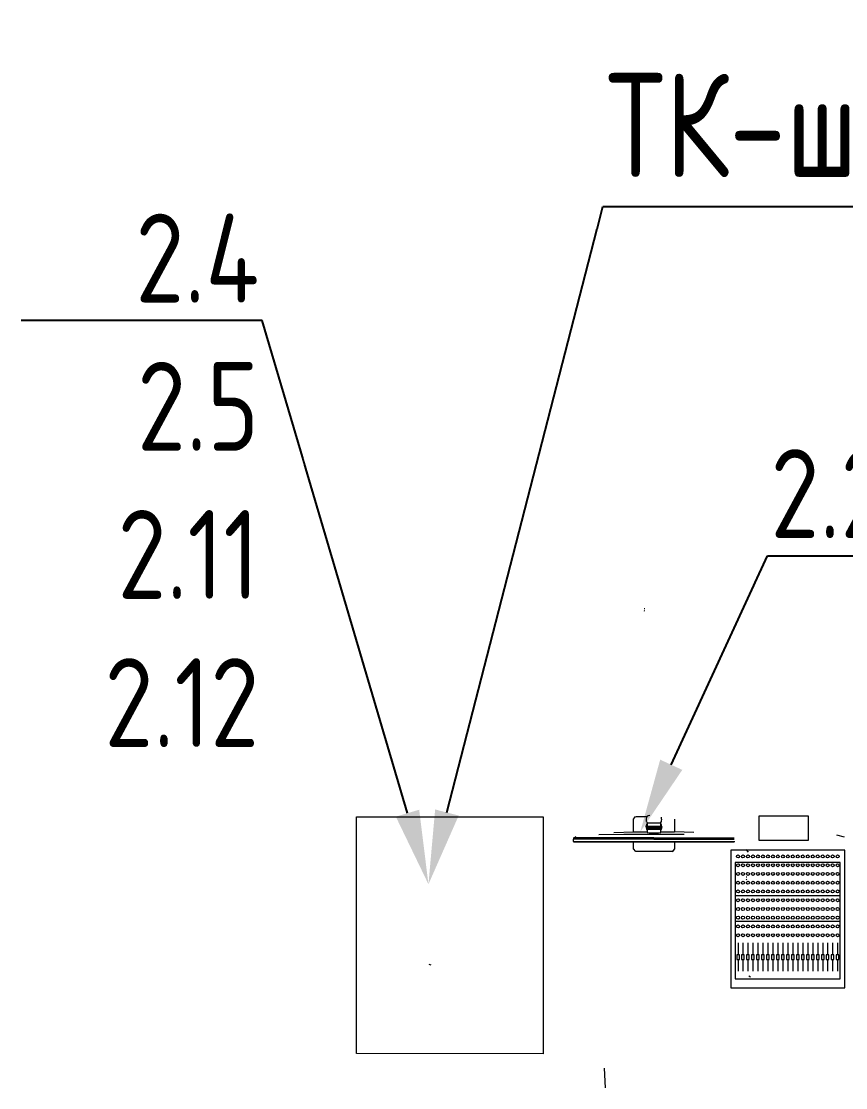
# Model space of a CAD drawing. Header units: millimetres. Extents: x 304092 to 9387535, y -16707 to 344175.
# Drawn here: x 339401 to 342184, y 321970 to 325569 of the extents above; entities that cross this region are included whole.
import ezdxf
from ezdxf import colors
from ezdxf.entities.mleader import LeaderData, LeaderLine
from ezdxf.math import Vec2, Vec3

# ---------------------------------------------------------------- set-up
doc = ezdxf.new("R2010")
doc.units = ezdxf.units.MM
doc.layers.add('ТХ_ОБЩЕЕ', color=7, linetype='Continuous', lineweight=0, true_color=0x7b7b7b)
doc.styles.get("Standard").update_dxf_attribs({"font": 'GOST.TTF'})

# ---------------------------------------------------------------- blocks, each defined once
blk = doc.blocks.new('table oborud')
at = {"lineweight": 9}
blk.add_lwpolyline([(743774.8, 690012.1), (743857.8, 690012.1), (743857.8, 689846.2), (743774.8, 689846.2)], close=True, dxfattribs=at)
at = {"layer": 'ТХ_ОБЩЕЕ'}
for points in [[(743357.7, 691126.8), (743354.9, 691120.5)], [(744548.6, 690397.6), (744550.6, 690400.4)], [(744558.4, 690400.4), (744558.4, 690398.2)], [(743701.2, 690093.1), (743307.7, 690093.1)], [(743307.7, 690093.1), (743307.7, 689738.8)], [(743501.4, 689738.8), (743501.4, 690093)], [(743588.2, 689738.8), (743588.2, 690093)], [(743701.2, 689738.8), (743701.2, 690093)], [(743373.3, 690083.4), (743333.3, 690083.4)], [(743373.3, 690066.6), (743333.3, 690066.6)], [(743389.1, 690087.9), (743373.3, 690087.9)], [(743373.3, 690087.9), (743373.3, 690078.9)], [(743373.3, 690078.9), (743389, 690078.9)], [(743389.1, 690071.1), (743373.3, 690071.1)], [(743373.3, 690071.1), (743373.3, 690062.1)], [(743373.3, 690062.1), (743389, 690062.1)], [(743389.1, 690078.9), (743389.1, 690087.9)], [(743429.1, 690083.4), (743389.1, 690083.4)], [(743389.1, 690062.1), (743389.1, 690071.1)], [(743429.1, 690066.6), (743389.1, 690066.6)], [(743642, 690053.4), (743644, 690056.2)], [(743651.8, 690056.2), (743651.8, 690054)], [(743735, 690048.4), (743744.7, 690056.4)], [(743317.9, 690047), (743315.2, 690040.7)], [(743373.3, 690049.8), (743333.3, 690049.8)], [(743373.3, 690033), (743333.3, 690033)], [(743389.1, 690054.3), (743373.3, 690054.3)], [(743373.3, 690054.3), (743373.3, 690045.3)], [(743373.3, 690045.3), (743389, 690045.3)], [(743389.1, 690037.5), (743373.3, 690037.5)], [(743373.3, 690037.5), (743373.3, 690028.5)], [(743373.3, 690028.5), (743389, 690028.5)], [(743389.1, 690020.7), (743373.3, 690020.7)], [(743373.3, 690020.7), (743373.3, 690011.7)], [(743389.1, 690045.3), (743389.1, 690054.3)], [(743429.1, 690049.8), (743389.1, 690049.8)], [(743389.1, 690028.5), (743389.1, 690037.5)], [(743429.1, 690033), (743389.1, 690033)], [(743389.1, 690011.6), (743389.1, 690020.6)], [(743373.3, 690016.2), (743333.3, 690016.2)], [(743373.3, 689999.3), (743333.3, 689999.3)], [(743373.3, 689982.5), (743333.3, 689982.5)], [(743373.3, 690011.6), (743389, 690011.6)], [(743389.1, 690003.9), (743373.3, 690003.9)], [(743373.3, 690003.9), (743373.3, 689994.9)], [(743373.3, 689994.8), (743389, 689994.8)], [(743389.1, 689987), (743373.3, 689987)], [(743373.3, 689987), (743373.3, 689978)], [(743429.1, 690016.2), (743389.1, 690016.2)], [(743389.1, 689994.8), (743389.1, 690003.8)], [(743429.1, 689999.3), (743389.1, 689999.3)], [(743389.1, 689978), (743389.1, 689987)], [(743429.1, 689982.5), (743389.1, 689982.5)], [(743373.3, 689965.7), (743333.3, 689965.7)], [(743373.3, 689948.9), (743333.3, 689948.9)], [(743373.3, 689978), (743389, 689978)], [(743389.1, 689970.2), (743373.3, 689970.2)], [(743373.3, 689970.2), (743373.3, 689961.2)], [(743373.3, 689961.2), (743389, 689961.2)], [(743389.1, 689953.4), (743373.3, 689953.4)], [(743373.3, 689953.4), (743373.3, 689944.4)], [(743389.1, 689961.2), (743389.1, 689970.2)], [(743429.1, 689965.7), (743389.1, 689965.7)], [(743389.1, 689944.4), (743389.1, 689953.4)], [(743429.1, 689948.9), (743389.1, 689948.9)], [(743373.3, 689932.1), (743333.3, 689932.1)], [(743373.3, 689915.2), (743333.3, 689915.2)], [(743373.3, 689944.4), (743389, 689944.4)], [(743389.1, 689936.6), (743373.3, 689936.6)], [(743373.3, 689936.6), (743373.3, 689927.6)], [(743373.3, 689927.5), (743389, 689927.5)], [(743389.1, 689919.8), (743373.3, 689919.8)], [(743373.3, 689919.8), (743373.3, 689910.8)], [(743373.3, 689910.7), (743389, 689910.7)], [(743389.1, 689927.5), (743389.1, 689936.5)], [(743429.1, 689932.1), (743389.1, 689932.1)], [(743389.1, 689910.7), (743389.1, 689919.7)], [(743429.1, 689915.2), (743389.1, 689915.2)], [(743373.3, 689898.4), (743333.3, 689898.4)], [(743373.3, 689881.6), (743333.3, 689881.6)], [(743389.1, 689902.9), (743373.3, 689902.9)], [(743373.3, 689902.9), (743373.3, 689893.9)], [(743373.3, 689893.9), (743389, 689893.9)], [(743389.1, 689886.1), (743373.3, 689886.1)], [(743373.3, 689886.1), (743373.3, 689877.1)], [(743373.3, 689877.1), (743389, 689877.1)], [(743389.1, 689893.9), (743389.1, 689902.9)], [(743429.1, 689898.4), (743389.1, 689898.4)], [(743389.1, 689877.1), (743389.1, 689886.1)], [(743429.1, 689881.6), (743389.1, 689881.6)], [(743373.3, 689864.8), (743333.3, 689864.8)], [(743373.3, 689848), (743333.3, 689848)], [(743389.1, 689869.3), (743373.3, 689869.3)], [(743373.3, 689869.3), (743373.3, 689860.3)], [(743373.3, 689860.3), (743389, 689860.3)], [(743389.1, 689852.5), (743373.3, 689852.5)], [(743373.3, 689852.5), (743373.3, 689843.5)], [(743373.3, 689843.5), (743389, 689843.5)], [(743389.1, 689860.3), (743389.1, 689869.3)], [(743429.1, 689864.8), (743389.1, 689864.8)], [(743389.1, 689843.5), (743389.1, 689852.5)], [(743429.1, 689848), (743389.1, 689848)], [(743373.3, 689831.1), (743333.3, 689831.1)], [(743373.3, 689814.3), (743333.3, 689814.3)], [(743389.1, 689835.7), (743373.3, 689835.7)], [(743373.3, 689835.7), (743373.3, 689826.7)], [(743373.3, 689826.6), (743389, 689826.6)], [(743389.1, 689818.8), (743373.3, 689818.8)], [(743373.3, 689818.8), (743373.3, 689809.8)], [(743373.3, 689809.8), (743389, 689809.8)], [(743389.1, 689826.6), (743389.1, 689835.6)], [(743429.1, 689831.1), (743389.1, 689831.1)], [(743389.1, 689809.8), (743389.1, 689818.8)], [(743429.1, 689814.3), (743389.1, 689814.3)], [(743373.3, 689797.5), (743333.3, 689797.5)], [(743373.3, 689780.7), (743333.3, 689780.7)], [(743389.1, 689802), (743373.3, 689802)], [(743373.3, 689802), (743373.3, 689793)], [(743373.3, 689793), (743389, 689793)], [(743389.1, 689785.2), (743373.3, 689785.2)], [(743373.3, 689785.2), (743373.3, 689776.2)], [(743373.3, 689776.2), (743389, 689776.2)], [(743389.1, 689768.4), (743373.3, 689768.4)], [(743373.3, 689768.4), (743373.3, 689759.4)], [(743389.1, 689793), (743389.1, 689802)], [(743429.1, 689797.5), (743389.1, 689797.5)], [(743389.1, 689776.2), (743389.1, 689785.2)], [(743429.1, 689780.7), (743389.1, 689780.7)], [(743389.1, 689759.4), (743389.1, 689768.4)], [(743307.7, 689738.8), (743701.2, 689738.8)], [(743373.3, 689763.9), (743333.3, 689763.9)], [(743373.3, 689747.1), (743333.3, 689747.1)], [(743373.3, 689759.4), (743389, 689759.4)], [(743389.1, 689751.6), (743373.3, 689751.6)], [(743373.3, 689751.6), (743373.3, 689742.6)], [(743373.3, 689742.5), (743389, 689742.5)], [(743429.1, 689763.9), (743389.1, 689763.9)], [(743389.1, 689742.5), (743389.1, 689751.5)], [(743429.1, 689747.1), (743389.1, 689747.1)], [(743786.5, 689724.4), (743793, 689749.9)]]:
    blk.add_lwpolyline(points, dxfattribs=at)
blk.add_lwpolyline([(743742.4, 689722.9), (743742.4, 690107.9), (743277.4, 690107.9), (743277.4, 689722.9)], close=True, dxfattribs=at)
for centre in [(743455.2, 690083.4), (743455.2, 690066.6), (743455.2, 690049.8), (743484.7, 690083.4), (743484.7, 690066.6), (743484.7, 690049.8), (743514.3, 690083.4), (743514.3, 690066.6), (743514.3, 690049.8), (743543.8, 690083.4), (743543.8, 690066.6), (743543.8, 690049.8), (743573.4, 690083.4), (743573.4, 690066.6), (743573.4, 690049.8), (743602.9, 690083.4), (743602.9, 690066.6), (743602.9, 690049.8), (743632.4, 690083.4), (743632.4, 690066.6), (743632.4, 690049.8), (743662, 690083.4), (743662, 690066.6), (743662, 690049.8), (743691.5, 690083.4), (743691.5, 690066.6), (743691.5, 690049.8), (743721.1, 690083.4), (743721.1, 690066.6), (743721.1, 690049.8), (743455.2, 690032.9), (743455.2, 690016.1), (743484.7, 690032.9), (743484.7, 690016.1), (743514.3, 690032.9), (743514.3, 690016.1), (743543.8, 690032.9), (743543.8, 690016.1), (743573.4, 690032.9), (743573.4, 690016.1), (743602.9, 690032.9), (743602.9, 690016.1), (743632.4, 690032.9), (743632.4, 690016.1), (743662, 690032.9), (743662, 690016.1), (743691.5, 690032.9), (743691.5, 690016.1), (743721.1, 690032.9), (743721.1, 690016.1), (743455.2, 689999.3), (743455.2, 689982.5), (743484.7, 689999.3), (743484.7, 689982.5), (743514.3, 689999.3), (743514.3, 689982.5), (743543.8, 689999.3), (743543.8, 689982.5), (743573.4, 689999.3), (743573.4, 689982.5), (743602.9, 689999.3), (743602.9, 689982.5), (743632.4, 689999.3), (743632.4, 689982.5), (743662, 689999.3), (743662, 689982.5), (743691.5, 689999.3), (743691.5, 689982.5), (743721.1, 689999.3), (743721.1, 689982.5), (743455.2, 689965.7), (743455.2, 689948.9), (743484.7, 689965.7), (743484.7, 689948.9), (743514.3, 689965.7), (743514.3, 689948.9), (743543.8, 689965.7), (743543.8, 689948.9), (743573.4, 689965.7), (743573.4, 689948.9), (743602.9, 689965.7), (743602.9, 689948.9), (743632.4, 689965.7), (743632.4, 689948.9), (743662, 689965.7), (743662, 689948.9), (743691.5, 689965.7), (743691.5, 689948.9), (743721.1, 689965.7), (743721.1, 689948.9), (743455.2, 689932), (743455.2, 689915.2), (743484.7, 689932), (743484.7, 689915.2), (743514.3, 689932), (743514.3, 689915.2), (743543.8, 689932), (743543.8, 689915.2), (743573.4, 689932), (743573.4, 689915.2), (743602.9, 689932), (743602.9, 689915.2), (743632.4, 689932), (743632.4, 689915.2), (743662, 689932), (743662, 689915.2), (743691.5, 689932), (743691.5, 689915.2), (743721.1, 689932), (743721.1, 689915.2), (743455.2, 689898.4), (743455.2, 689881.6), (743484.7, 689898.4), (743484.7, 689881.6), (743514.3, 689898.4), (743514.3, 689881.6), (743543.8, 689898.4), (743543.8, 689881.6), (743573.4, 689898.4), (743573.4, 689881.6), (743602.9, 689898.4), (743602.9, 689881.6), (743632.4, 689898.4), (743632.4, 689881.6), (743662, 689898.4), (743662, 689881.6), (743691.5, 689898.4), (743691.5, 689881.6), (743721.1, 689898.4), (743721.1, 689881.6), (743455.2, 689864.8), (743455.2, 689847.9), (743484.7, 689864.8), (743484.7, 689847.9), (743514.3, 689864.8), (743514.3, 689847.9), (743543.8, 689864.8), (743543.8, 689847.9), (743573.4, 689864.8), (743573.4, 689847.9), (743602.9, 689864.8), (743602.9, 689847.9), (743632.4, 689864.8), (743632.4, 689847.9), (743662, 689864.8), (743662, 689847.9), (743691.5, 689864.8), (743691.5, 689847.9), (743721.1, 689864.8), (743721.1, 689847.9), (743455.2, 689831.1), (743455.2, 689814.3), (743455.2, 689797.5), (743484.7, 689831.1), (743484.7, 689814.3), (743484.7, 689797.5), (743514.3, 689831.1), (743514.3, 689814.3), (743514.3, 689797.5), (743543.8, 689831.1), (743543.8, 689814.3), (743543.8, 689797.5), (743573.4, 689831.1), (743573.4, 689814.3), (743573.4, 689797.5), (743602.9, 689831.1), (743602.9, 689814.3), (743602.9, 689797.5), (743632.4, 689831.1), (743632.4, 689814.3), (743632.4, 689797.5), (743662, 689831.1), (743662, 689814.3), (743662, 689797.5), (743691.5, 689831.1), (743691.5, 689814.3), (743691.5, 689797.5), (743721.1, 689831.1), (743721.1, 689814.3), (743721.1, 689797.5), (743455.2, 689780.7), (743455.2, 689763.8), (743484.7, 689780.7), (743484.7, 689763.8), (743514.3, 689780.7), (743514.3, 689763.8), (743543.8, 689780.7), (743543.8, 689763.8), (743573.4, 689780.7), (743573.4, 689763.8), (743602.9, 689780.7), (743602.9, 689763.8), (743632.4, 689780.7), (743632.4, 689763.8), (743662, 689780.7), (743662, 689763.8), (743691.5, 689780.7), (743691.5, 689763.8), (743721.1, 689780.7), (743721.1, 689763.8), (743455.2, 689747), (743484.7, 689747), (743514.3, 689747), (743543.8, 689747), (743573.4, 689747), (743602.9, 689747), (743632.4, 689747), (743662, 689747), (743691.5, 689747), (743721.1, 689747)]:
    blk.add_circle(centre, 5.01, dxfattribs=at)

msp = doc.modelspace()

# ---------------------------------------------------------------- linework, layer by layer
at = {"layer": 'ТХ_ОБЩЕЕ', "elevation": 0}
msp.add_lwpolyline([(341369, 322035.6), (341372, 321970.1)], dxfattribs=at)

# ---------------------------------------------------------------- leaders
at = {"lineweight": 9}
ml = msp.add_multileader_mtext('Standard', dxfattribs=at)
ml.set_content('ТК-шкаф', color=256)
ml.set_leader_properties()
ml.build(insert=Vec2(0, 0))
ml.multileader.update_dxf_attribs({"text_left_attachment_type": 6, "text_right_attachment_type": 6, "arrow_head_size": 250})
ctx = ml.context
ctx.base_point, ctx.char_height, ctx.arrow_head_size, ctx.plane_origin = Vec3(341372.4, 324944.6, 0), 350, 250, Vec3(340904.5, 324128.9, 0)
ctx.left_attachment, ctx.right_attachment = 6, 6
notes = []
notes.append((ctx, [(0, (1, 1, 0), (341364.4, 324944.6, 0), (1, 0), 8, [(0, [(340775.2, 322656.8, 0)], 0, [])])]))
ctx.mtext.insert, ctx.mtext.flow_direction = Vec3(341374.4, 325394.4, 0), 5
ctx.mtext.has_bg_fill, ctx.mtext.bg_color, ctx.mtext.bg_scale_factor, ctx.mtext.bg_transparency, ctx.mtext.use_window_bg_color = 1, -1027028792, 1.5, 0, 1
for ctx, leaders in notes:
    for number, flags, end, landing, length, lines in leaders:
        leader = LeaderData()
        leader.index, (leader.has_last_leader_line, leader.has_dogleg_vector, leader.attachment_direction) = number, flags
        leader.last_leader_point, leader.dogleg_vector, leader.dogleg_length = Vec3(end), Vec3(landing), length
        for number, points, colour, breaks in lines:
            line = LeaderLine()
            line.index, line.vertices, line.color, line.breaks = number, Vec3.list(points), colors.encode_raw_color(colour), breaks
            leader.lines.append(line)
        ctx.leaders.append(leader)

# ---------------------------------------------------------------- next in the draw order: linework, layer by layer
msp.add_lwpolyline([(340532.2, 322884.8), (341163, 322883.8), (341163, 322084.1), (340532.2, 322085.2)], close=True, dxfattribs=at)
at = {"layer": 'ТХ_ОБЩЕЕ', "elevation": 0}
for points in [[(341467, 322876), (341474.8, 322885.7)], [(341513.3, 322833), (341467, 322833), (341467, 322876)], [(341474.9, 322885.6), (341513.4, 322885.6)], [(341511.2, 322883.4), (341510.2, 322876.6)], [(341510.3, 322876.7), (341510.5, 322870.2)], [(341510.5, 322870.2), (341511, 322868.2)], [(341511, 322868.3), (341513, 322865.8)], [(341513.7, 322885.8), (341511.2, 322883.3)], [(341512.9, 322865.7), (341515.1, 322864.7)], [(341513.4, 322863.4), (341513.4, 322831.4)], [(341514, 322865.2), (341513.5, 322863.4)], [(341517.1, 322887.6), (341513.6, 322885.9)], [(341515.1, 322864.6), (341517.1, 322864.4)], [(341522.3, 322888.8), (341517, 322887.5)], [(341517, 322864.4), (341536.5, 322864.4), (341556, 322864.4)], [(341555.9, 322864.4), (341557.9, 322864.6)], [(341557.8, 322864.6), (341560.1, 322865.6)], [(341559.5, 322863.4), (341559, 322865.2)], [(341559.5, 322831.5), (341559.5, 322863.5)], [(341560, 322865.7), (341562, 322868.2)], [(341562.6, 322876.7), (341561.6, 322883.4)], [(341561.9, 322868.3), (341562.4, 322870.3)], [(341562.4, 322870.2), (341562.7, 322876.7)], [(341605.9, 322876), (341605.9, 322833)], [(341434.4, 322824.3), (341350.4, 322823.5)], [(341401.3, 322831.8), (341467.1, 322833.1)], [(341536.5, 322824.3), (341434.5, 322824.3)], [(341513.4, 322852.3), (341536.4, 322852.3)], [(341513.4, 322849.7), (341536.4, 322849.7)], [(341513.4, 322847.5), (341536.4, 322847.5)], [(341513.4, 322843.2), (341536.4, 322843.2)], [(341513.4, 322831.5), (341520.4, 322830.5)], [(341520.5, 322830.6), (341531.7, 322830.1)], [(341531.7, 322830.1), (341536.5, 322830.1)], [(341536.5, 322852.3), (341559.5, 322852.3)], [(341536.5, 322849.7), (341559.5, 322849.7)], [(341536.5, 322847.5), (341559.5, 322847.5)], [(341536.5, 322843.2), (341559.5, 322843.2)], [(341536.5, 322830.2), (341541.2, 322830.2)], [(341638.5, 322824.3), (341536.5, 322824.3)], [(341541.2, 322830.1), (341552.4, 322830.6)], [(341552.4, 322830.6), (341559.7, 322831.6)], [(341605.9, 322833), (341559.6, 322833)], [(341671.6, 322831.8), (341605.8, 322833.1)], [(341263.4, 322808.6), (341263.4, 322800.6), (341536.4, 322800.6)], [(341536.4, 322813.7), (341265.6, 322813.7), (341273.9, 322818.2)], [(341536.4, 322808.5), (341265.6, 322808.5), (341265.6, 322813.8)], [(341536.5, 322798.7), (341266.2, 322798.7)], [(341467, 322776.4), (341467, 322798.7)], [(341536.5, 322813.7), (341807.2, 322813.7)], [(341536.5, 322808.5), (341807.2, 322808.5)], [(341536.5, 322800.6), (341809.5, 322800.6)], [(341806.7, 322798.7), (341536.5, 322798.7)], [(341605.9, 322798.7), (341605.9, 322776.4)], [(341474.9, 322766.8), (341467.1, 322776.5)], [(341536.5, 322766.8), (341475, 322766.8)], [(341598, 322766.8), (341536.5, 322766.8)], [(341605.9, 322776.4), (341598.1, 322766.7)]]:
    msp.add_lwpolyline(points, dxfattribs=at)
at = {"layer": 'ТХ_ОБЩЕЕ'}
for centre, start, end in [((341540.9, 322850.4, 0), 0.5779, 31.6489), ((341532, 322851, 0), 180.5779, 211.6489)]:
    msp.add_arc(centre, 21.9, start, end, dxfattribs=at)
for points in [[(341510.1, 322850.8, 0), (341510.1, 322854.6, 0), (341511.4, 322858.6, 0), (341513.4, 322861.8, 0)], [(341562.8, 322850.6, 0), (341562.8, 322846.6, 0), (341561.5, 322842.9, 0), (341559.5, 322839.6, 0)]]:
    msp.add_open_spline(points, degree=3, dxfattribs=at)

# ---------------------------------------------------------------- next in the draw order: leaders
at = {"lineweight": 9}
ml = msp.add_multileader_mtext('Standard', dxfattribs=at)
ml.set_content('2.4^J2.5^J2.11^J2.12', color=256)
ml.set_leader_properties()
ml.build(insert=Vec2(0, 0))
ml.multileader.update_dxf_attribs({"text_left_attachment_type": 6, "text_right_attachment_type": 6, "arrow_head_size": 250})
ctx = ml.context
ctx.base_point, ctx.char_height, ctx.arrow_head_size, ctx.plane_origin = Vec3(339674.8, 324560, 0), 300, 250, Vec3(338701.6, 321939.6, 0)
ctx.left_attachment, ctx.right_attachment, ctx.text_align_type = 6, 6, 2
notes = []
notes.append((ctx, [(1, (1, 1, 0), (340213.7, 324560, 0), (-1, 0), 8, [(0, [(340775.2, 322656.8, 0)], 0, [])])]))
ctx.mtext.insert, ctx.mtext.alignment, ctx.mtext.flow_direction = Vec3(340203.7, 324920, 0), 3, 5
ctx.mtext.has_bg_fill, ctx.mtext.bg_color, ctx.mtext.bg_scale_factor, ctx.mtext.bg_transparency, ctx.mtext.use_window_bg_color = 1, -1027028792, 1.5, 0, 1
for ctx, leaders in notes:
    for number, flags, end, landing, length, lines in leaders:
        leader = LeaderData()
        leader.index, (leader.has_last_leader_line, leader.has_dogleg_vector, leader.attachment_direction) = number, flags
        leader.last_leader_point, leader.dogleg_vector, leader.dogleg_length = Vec3(end), Vec3(landing), length
        for number, points, colour, breaks in lines:
            line = LeaderLine()
            line.index, line.vertices, line.color, line.breaks = number, Vec3.list(points), colors.encode_raw_color(colour), breaks
            leader.lines.append(line)
        ctx.leaders.append(leader)

# ---------------------------------------------------------------- next in the draw order: block references
at = {"lineweight": 9, "rotation": 89.99999999999999}
msp.add_blockref('table oborud', (1031903.8, -420970.5, 0), dxfattribs=at)

# ---------------------------------------------------------------- next in the draw order: leaders
at = {"lineweight": 9}
ml = msp.add_multileader_mtext('Standard', dxfattribs=at)
ml.set_content('2.2.2', color=256)
ml.set_leader_properties()
ml.build(insert=Vec2(0, 0))
ml.multileader.update_dxf_attribs({"text_left_attachment_type": 6, "text_right_attachment_type": 6, "arrow_head_size": 250})
ctx = ml.context
ctx.base_point, ctx.char_height, ctx.arrow_head_size, ctx.plane_origin = Vec3(341928.1, 323765.2), 300, 250, Vec3(341392.6, 324073.2)
ctx.left_attachment, ctx.right_attachment = 6, 6
notes = []
notes.append((ctx, [(0, (1, 1, 0), (341920.1, 323765.2), (1, 0), 8, [(0, [(341490.2, 322833)], 0, [])])]))
ctx.mtext.insert, ctx.mtext.flow_direction = Vec3(341930.1, 324125.2), 5
ctx.mtext.has_bg_fill, ctx.mtext.bg_color, ctx.mtext.bg_scale_factor, ctx.mtext.bg_transparency, ctx.mtext.use_window_bg_color = 1, -1027028792, 1.5, 0, 1
for ctx, leaders in notes:
    for number, flags, end, landing, length, lines in leaders:
        leader = LeaderData()
        leader.index, (leader.has_last_leader_line, leader.has_dogleg_vector, leader.attachment_direction) = number, flags
        leader.last_leader_point, leader.dogleg_vector, leader.dogleg_length = Vec3(end), Vec3(landing), length
        for number, points, colour, breaks in lines:
            line = LeaderLine()
            line.index, line.vertices, line.color, line.breaks = number, Vec3.list(points), colors.encode_raw_color(colour), breaks
            leader.lines.append(line)
        ctx.leaders.append(leader)

doc.saveas('drawing.dxf')
